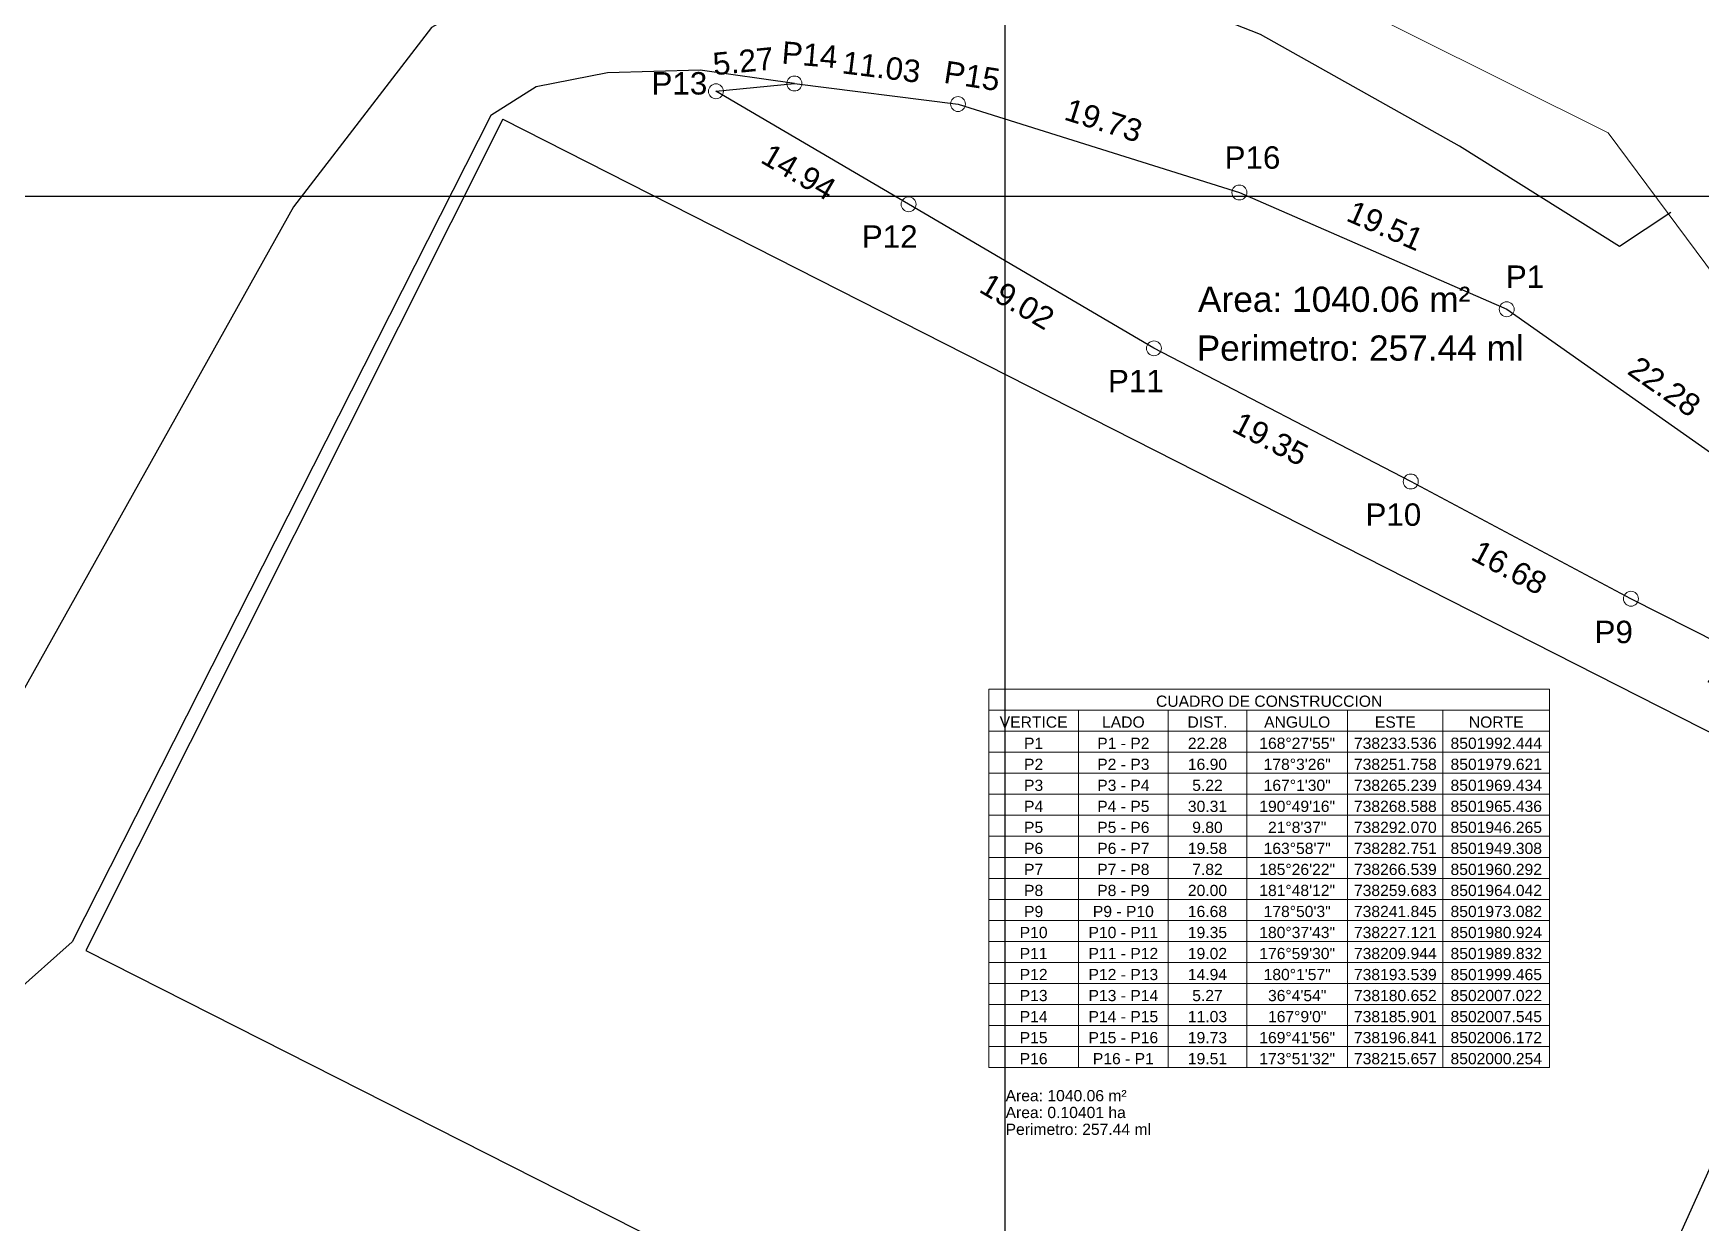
# Model space of a CAD drawing. Header units: millimetres. Extents: x 736950 to 740938, y 8500595 to 8502163.
# Drawn here: x 738135 to 738246.5, y 8501931.4 to 8502010.9 of the extents above; entities that cross this region are included whole.
import ezdxf
from ezdxf.enums import TextEntityAlignment as Align

# ---------------------------------------------------------------- set-up
doc = ezdxf.new("R2010")
doc.units = ezdxf.units.MM
for name, color, linetype, lineweight in [('CAMINO ACTUAL', 1, 'Continuous', 13), ('COTAS', 40, 'Continuous', 5), ('CUADROS', 9, 'Continuous', 20), ('PISOS', 189, 'Continuous', 0)]:
    doc.layers.add(name, color=color, linetype=linetype, lineweight=lineweight)
doc.layers.add('Cuadricula Coordenadas', color=5, linetype='Continuous')
doc.styles.add('COTAS', font='arial.ttf')
doc.styles.add('CUADROS', font='arial.ttf')
doc.dimstyles.new('GenDist', dxfattribs={"dimtxt": 1.5, "dimasz": 2, "dimexe": 0.18, "dimexo": 0.0625, "dimgap": 1, "dimtad": 2, "dimzin": 1, "dimdsep": 46, "dimtxsty": 'COTAS', "dimcen": 0.09, "dimse1": 1, "dimse2": 1, "dimsd1": 1, "dimsd2": 1, "dimadec": 0, "dimazin": 0, "dimtfac": 1, "dimtofl": 0, "dimtmove": 0, "dimatfit": 3, "dimfxl": 1, "dimtolj": 1, "dimtzin": 0, "dimarcsym": 0})

# ---------------------------------------------------------------- blocks, each defined once
blk = doc.blocks.new('*D107')
at = {"layer": 'Defpoints', "color": 0, "transparency": 16777216}
for p in [(738233.54, 8501992.44), (738251.76, 8501979.62), (738251.8, 8501979.69)]:
    blk.add_point(p, dxfattribs=at)
at = {"layer": 'COTAS', "color": 0, "transparency": 16777216, "insert": (738244.09, 8501987.27), "char_height": 1.5, "attachment_point": 5, "rotation": 324.8668, "style": 'COTAS'}
blk.add_mtext('\\A1;22.28', dxfattribs=at)
blk = doc.blocks.new('*D114')
at = {"layer": 'Defpoints', "color": 0, "transparency": 16777216}
for p in [(738241.78, 8501972.95), (738241.85, 8501973.08), (738259.68, 8501964.04)]:
    blk.add_point(p, dxfattribs=at)
at = {"layer": 'COTAS', "color": 0, "transparency": 16777216, "insert": (738249.54, 8501967.03), "char_height": 1.5, "attachment_point": 5, "rotation": 333.1254, "style": 'COTAS'}
blk.add_mtext('\\A1;20.00', dxfattribs=at)
blk = doc.blocks.new('*D115')
at = {"layer": 'Defpoints', "color": 0, "transparency": 16777216}
for p in [(738227.02, 8501980.73), (738227.12, 8501980.92), (738241.85, 8501973.08)]:
    blk.add_point(p, dxfattribs=at)
at = {"layer": 'COTAS', "color": 0, "transparency": 16777216, "insert": (738233.71, 8501975.17), "char_height": 1.5, "attachment_point": 5, "rotation": 331.9594, "style": 'COTAS'}
blk.add_mtext('\\A1;16.68', dxfattribs=at)
blk = doc.blocks.new('*D116')
at = {"layer": 'Defpoints', "color": 0, "transparency": 16777216}
for p in [(738209.93, 8501989.81), (738209.94, 8501989.83), (738227.12, 8501980.92)]:
    blk.add_point(p, dxfattribs=at)
at = {"layer": 'COTAS', "color": 0, "transparency": 16777216, "insert": (738217.74, 8501983.77), "char_height": 1.5, "attachment_point": 5, "rotation": 332.588, "style": 'COTAS'}
blk.add_mtext('\\A1;19.35', dxfattribs=at)
blk = doc.blocks.new('*D117')
at = {"layer": 'Defpoints', "color": 0, "transparency": 16777216}
for p in [(738193.46, 8501999.32), (738193.54, 8501999.46), (738209.94, 8501989.83)]:
    blk.add_point(p, dxfattribs=at)
at = {"layer": 'COTAS', "color": 0, "transparency": 16777216, "insert": (738200.8, 8501992.96), "char_height": 1.5, "attachment_point": 5, "rotation": 329.5797, "style": 'COTAS'}
blk.add_mtext('\\A1;19.02', dxfattribs=at)
blk = doc.blocks.new('*D118')
at = {"layer": 'Defpoints', "color": 0, "transparency": 16777216}
for p in [(738180.61, 8502006.94), (738180.65, 8502007.02), (738193.54, 8501999.46)]:
    blk.add_point(p, dxfattribs=at)
at = {"layer": 'COTAS', "color": 0, "transparency": 16777216, "insert": (738186.19, 8502001.62), "char_height": 1.5, "attachment_point": 5, "rotation": 329.6122, "style": 'COTAS'}
blk.add_mtext('\\A1;14.94', dxfattribs=at)
blk = doc.blocks.new('*D119')
at = {"layer": 'Defpoints', "color": 0, "transparency": 16777216}
for p in [(738180.04, 8502006.95), (738185.28, 8502007.53), (738185.28, 8502007.47)]:
    blk.add_point(p, dxfattribs=at)
at = {"layer": 'COTAS', "color": 0, "transparency": 16777216, "insert": (738182.48, 8502009.03), "char_height": 1.5, "attachment_point": 5, "rotation": 5.6938, "style": 'COTAS'}
blk.add_mtext('\\A1;5.27', dxfattribs=at)
blk = doc.blocks.new('*D120')
at = {"layer": 'Defpoints', "color": 0, "transparency": 16777216}
for p in [(738186.1, 8502007.51), (738197.04, 8502006.14), (738197.05, 8502006.19)]:
    blk.add_point(p, dxfattribs=at)
at = {"layer": 'COTAS', "color": 0, "transparency": 16777216, "insert": (738191.72, 8502008.64), "char_height": 1.5, "attachment_point": 5, "rotation": 352.8439, "style": 'COTAS'}
blk.add_mtext('\\A1;11.03', dxfattribs=at)
blk = doc.blocks.new('*D121')
at = {"layer": 'Defpoints', "color": 0, "transparency": 16777216}
for p in [(738196.84, 8502006.17), (738215.66, 8502000.25), (738215.69, 8502000.35)]:
    blk.add_point(p, dxfattribs=at)
at = {"layer": 'COTAS', "color": 0, "transparency": 16777216, "insert": (738206.58, 8502005.07), "char_height": 1.5, "attachment_point": 5, "rotation": 342.5427, "style": 'COTAS'}
blk.add_mtext('\\A1;19.73', dxfattribs=at)
blk = doc.blocks.new('*D122')
at = {"layer": 'Defpoints', "color": 0, "transparency": 16777216}
for p in [(738215.66, 8502000.25), (738233.54, 8501992.44), (738233.58, 8501992.54)]:
    blk.add_point(p, dxfattribs=at)
at = {"layer": 'COTAS', "color": 0, "transparency": 16777216, "insert": (738225.42, 8501998.03), "char_height": 1.5, "attachment_point": 5, "rotation": 336.4016, "style": 'COTAS'}
blk.add_mtext('\\A1;19.51', dxfattribs=at)
blk = doc.blocks.new('CC-C')
at = {"layer": 'CUADROS'}
for p, q in [((0, 0), (0, 7.5)), ((0, 7.5), (100, 7.5)), ((100, 0), (100, 7.5)), ((0, 3.75), (100, 3.75)), ((16, 0), (16, 3.75)), ((32, 0), (32, 3.75)), ((46, 0), (46, 3.75)), ((64, 0), (64, 3.75)), ((81, 0), (81, 3.75)), ((0, 0), (100, 0))]:
    blk.add_line(p, q, dxfattribs=at)
at = {"layer": 'CUADROS', "style": 'CUADROS'}
blk.add_text('CUADRO DE CONSTRUCCION', height=2, dxfattribs=at).set_placement((50, 3.75), align=Align.BOTTOM_CENTER)
for s, p in [('VERTICE', (8, 0.625)), ('LADO', (24, 0.625)), ('DIST.', (39, 0.625)), ('ANGULO', (55, 0.625)), ('ESTE', (72.5, 0.625)), ('NORTE', (90.5, 0.625))]:
    blk.add_text(s, height=2, dxfattribs=at).set_placement(p, align=Align.CENTER)
blk = doc.blocks.new('CC-Cuerpo')
at = {"layer": 'CUADROS'}
for p, q in [((0, 0), (0, 3.75)), ((0, 3.75), (100, 3.75)), ((16, 0), (16, 3.75)), ((32, 0), (32, 3.75)), ((46, 0), (46, 3.75)), ((64, 0), (64, 3.75)), ((81, 0), (81, 3.75)), ((100, 0), (100, 3.75)), ((0, 0), (100, 0))]:
    blk.add_line(p, q, dxfattribs=at)
at = {"layer": 'CUADROS', "style": 'CUADROS'}
for tag, p in [('V', (8, 0)), ('L', (24, 0)), ('D', (39, 0)), ('ANG', (55, 0)), ('X', (72.5, 0)), ('Y', (90.5, 0))]:
    blk.add_attdef(tag, text='', height=2, dxfattribs=at).set_placement(p, align=Align.BOTTOM_CENTER)

msp = doc.modelspace()

# ---------------------------------------------------------------- linework, layer by layer
at = {"flags": 128}
for points, elevation in [([(738244.514, 8501998.9224), (738241.0802, 8501996.6462), (738230.3779, 8502003.3492), (738217.0755, 8502010.8309), (738208.7768, 8502014.0956), (738201.812, 8502015.4983), (738194.4612, 8502015.6176), (738176.5813, 8502015.0954), (738166.8058, 8502014.1751), (738161.6193, 8502011.2855), (738152.4014, 8501999.2993)], 3688.527), ([(738185.9011, 8502007.545), (738179.5966, 8502008.4384), (738173.3917, 8502008.2521), (738168.6331, 8502007.3203), (738165.6011, 8502005.4008), (738137.5886, 8501950.1414), (738133.7037, 8501946.6512), (738130.0461, 8501944.6058), (738125.1487, 8501943.435), (738120.5823, 8501942.9904), (738116.1141, 8501942.8335), (738110.9322, 8501942.962), (738106.24, 8501943.5628), (738099.4525, 8501945.1479), (738092.3587, 8501948.0054), (738086.9898, 8501950.4114)], 3685.787), ([(738166.4099, 8502005.157), (738138.5225, 8501949.5649), (738232.2844, 8501902.0373), (738257.8093, 8501958.724)], 3684.939), ([(738166.4099, 8502005.157), (738257.8093, 8501958.724)], 3684.939), ([(738152.4014, 8501999.2993), (738127.5273, 8501954.8185), (738125.059, 8501952.5952), (738121.7589, 8501950.672), (738121.7, 8501950.6539)], 3688.527)]:
    msp.add_lwpolyline(points, dxfattribs=dict(at, elevation=elevation))
at = {"elevation": 3685.787, "flags": 128}
msp.add_lwpolyline([(738233.5356, 8501992.4439), (738251.7579, 8501979.6213), (738265.2393, 8501969.4342), (738268.5881, 8501965.4361), (738292.0697, 8501946.2647), (738282.7515, 8501949.3078), (738266.5393, 8501960.2915), (738259.6827, 8501964.042), (738241.8451, 8501973.0816), (738227.1208, 8501980.924), (738209.9443, 8501989.832), (738193.5395, 8501999.4645), (738180.6523, 8502007.0217), (738185.9011, 8502007.545), (738196.8407, 8502006.1716), (738215.6574, 8502000.2541)], close=True, dxfattribs=at)
at = {"layer": 'COTAS'}
for centre in [(738185.9011, 8502007.545), (738180.6523, 8502007.0217), (738196.8407, 8502006.1716), (738215.6574, 8502000.2541), (738193.5395, 8501999.4645), (738233.5356, 8501992.4439), (738209.9443, 8501989.832), (738227.1208, 8501980.924), (738241.8451, 8501973.0816)]:
    msp.add_circle(centre, 0.5, dxfattribs=at)
at = {"layer": 'Cuadricula Coordenadas', "color": 8}
for p, q in [((738200, 8500595.5072), (738200, 8502130.6413)), ((736950.2265, 8502000), (738552.8979, 8502000))]:
    msp.add_line(p, q, dxfattribs=at)
at = {"layer": 'PISOS', "ltscale": 0.3}
msp.add_lwpolyline([(737585.9134, 8501778.1848), (737639.9607, 8501813.2164), (737684.5686, 8501854.6648), (737720.556, 8501863.0995), (737742.0673, 8501867.3709), (737762.0657, 8501882.1605), (737785.9315, 8501952.1116), (737806.1501, 8501987.6921), (737853.2981, 8502017.4048), (738098.4172, 8502022.3332), (738206.8096, 8502020.9652), (738240.3204, 8502004.2546), (738269.7466, 8501964.683), (738333.4558, 8501918.7709), (738390.0631, 8501879.0602), (738437.0876, 8501868.592), (738458.4419, 8501878.527), (738495.1865, 8501893.3354), (738504.5368, 8501918.9555), (738546.3287, 8501946.0436), (738585.9172, 8501937.2307)], dxfattribs=at)

# ---------------------------------------------------------------- block references
at = {"layer": 'CUADROS', "xscale": 0.375, "yscale": 0.375, "zscale": 0.375}
msp.add_blockref('CC-C', (738198.8986, 8501964.2249), dxfattribs=at)
for p, values in [((738198.8986, 8501962.8186), {'V': 'P1', 'L': 'P1 - P2', 'D': '22.28', 'ANG': '168°27\'55"', 'X': '738233.536', 'Y': '8501992.444'}), ((738198.8986, 8501961.4124), {'V': 'P2', 'L': 'P2 - P3', 'D': '16.90', 'ANG': '178°3\'26"', 'X': '738251.758', 'Y': '8501979.621'}), ((738198.8986, 8501960.0061), {'V': 'P3', 'L': 'P3 - P4', 'D': '5.22', 'ANG': '167°1\'30"', 'X': '738265.239', 'Y': '8501969.434'}), ((738198.8986, 8501958.5999), {'V': 'P4', 'L': 'P4 - P5', 'D': '30.31', 'ANG': '190°49\'16"', 'X': '738268.588', 'Y': '8501965.436'}), ((738198.8986, 8501957.1936), {'V': 'P5', 'L': 'P5 - P6', 'D': '9.80', 'ANG': '21°8\'37"', 'X': '738292.070', 'Y': '8501946.265'}), ((738198.8986, 8501955.7874), {'V': 'P6', 'L': 'P6 - P7', 'D': '19.58', 'ANG': '163°58\'7"', 'X': '738282.751', 'Y': '8501949.308'}), ((738198.8986, 8501954.3811), {'V': 'P7', 'L': 'P7 - P8', 'D': '7.82', 'ANG': '185°26\'22"', 'X': '738266.539', 'Y': '8501960.292'}), ((738198.8986, 8501952.9749), {'V': 'P8', 'L': 'P8 - P9', 'D': '20.00', 'ANG': '181°48\'12"', 'X': '738259.683', 'Y': '8501964.042'}), ((738198.8986, 8501951.5686), {'V': 'P9', 'L': 'P9 - P10', 'D': '16.68', 'ANG': '178°50\'3"', 'X': '738241.845', 'Y': '8501973.082'}), ((738198.8986, 8501950.1624), {'V': 'P10', 'L': 'P10 - P11', 'D': '19.35', 'ANG': '180°37\'43"', 'X': '738227.121', 'Y': '8501980.924'}), ((738198.8986, 8501948.7561), {'V': 'P11', 'L': 'P11 - P12', 'D': '19.02', 'ANG': '176°59\'30"', 'X': '738209.944', 'Y': '8501989.832'}), ((738198.8986, 8501947.3499), {'V': 'P12', 'L': 'P12 - P13', 'D': '14.94', 'ANG': '180°1\'57"', 'X': '738193.539', 'Y': '8501999.465'}), ((738198.8986, 8501945.9436), {'V': 'P13', 'L': 'P13 - P14', 'D': '5.27', 'ANG': '36°4\'54"', 'X': '738180.652', 'Y': '8502007.022'}), ((738198.8986, 8501944.5374), {'V': 'P14', 'L': 'P14 - P15', 'D': '11.03', 'ANG': '167°9\'0"', 'X': '738185.901', 'Y': '8502007.545'}), ((738198.8986, 8501943.1311), {'V': 'P15', 'L': 'P15 - P16', 'D': '19.73', 'ANG': '169°41\'56"', 'X': '738196.841', 'Y': '8502006.172'}), ((738198.8986, 8501941.7249), {'V': 'P16', 'L': 'P16 - P1', 'D': '19.51', 'ANG': '173°51\'32"', 'X': '738215.657', 'Y': '8502000.254'})]:
    msp.add_blockref('CC-Cuerpo', p, dxfattribs=at).add_auto_attribs(values)

# ---------------------------------------------------------------- texts
at = {"layer": 'CAMINO ACTUAL', "style": 'CUADROS'}
for s, p in [('Area: 1040.06 m²', (738212.8927, 8501992.269)), ('Perimetro: 257.44 ml', (738212.8011, 8501989.0047))]:
    msp.add_text(s, height=1.6875, dxfattribs=at).set_placement(p)
at = {"layer": 'CUADROS', "style": 'CUADROS'}
for s, rotation, p in [('P14', 355.099665, (738186.9244, 8502009.4714)), ('P15', 351.18805, (738197.7844, 8502008.0552))]:
    msp.add_text(s, height=1.5, rotation=rotation, dxfattribs=at).set_placement(p, align=Align.MIDDLE_CENTER)
for s, p in [('P13', (738178.2101, 8502007.5563)), ('P16', (738216.5341, 8502002.5953)), ('P12', (738192.2736, 8501997.3087)), ('P1', (738234.7616, 8501994.6226)), ('P11', (738208.7355, 8501987.6437)), ('P10', (738225.9577, 8501978.7111)), ('P9', (738240.6924, 8501970.8632))]:
    msp.add_text(s, height=1.5, dxfattribs=at).set_placement(p, align=Align.MIDDLE_CENTER)
for s, p in [('Area: 1040.06 m²', (738200.0236, 8501939.4749)), ('Area: 0.10401 ha', (738200.0236, 8501938.3499)), ('Perimetro: 257.44 ml', (738200.0236, 8501937.2249))]:
    msp.add_text(s, height=0.75, dxfattribs=at).set_placement(p)

# ---------------------------------------------------------------- dimensions: what is measured, and where the dimension line sits
at = {"layer": 'COTAS'}
for base, p1, p2, angle, picture, middle in [((738185.2782, 8502007.5349), (738180.0356, 8502006.9486), (738185.2844, 8502007.4719), 5.693812, '*D119', (738182.6538, 8502007.2732)), ((738197.0454, 8502006.1878), (738186.0998, 8502007.5137), (738197.0394, 8502006.1402), 352.843915, '*D120', (738191.5014, 8502006.8839)), ((738180.606, 8502006.9428), (738193.5395, 8501999.4645), (738180.6523, 8502007.0217), 149.612239, '*D118', (738187.0822, 8502003.1451)), ((738215.6891, 8502000.3549), (738196.8407, 8502006.1716), (738215.6574, 8502000.2541), 342.542734, '*D121', (738206.05, 8502003.3862)), ((738233.5783, 8501992.5415), (738215.6574, 8502000.2541), (738233.5356, 8501992.4439), 336.401573, '*D122', (738224.7177, 8501996.4122)), ((738193.456, 8501999.3224), (738209.9443, 8501989.832), (738193.5395, 8501999.4645), 149.579667, '*D117', (738201.6928, 8501994.486)), ((738251.8029, 8501979.6853), (738233.5356, 8501992.4439), (738251.7579, 8501979.6213), 324.866773, '*D107', (738243.0716, 8501985.8294)), ((738209.9334, 8501989.811), (738227.1208, 8501980.924), (738209.9443, 8501989.832), 152.587986, '*D116', (738218.5542, 8501985.34)), ((738227.0194, 8501980.7335), (738241.8451, 8501973.0816), (738227.1208, 8501980.924), 151.959436, '*D115', (738234.5391, 8501976.7284)), ((738241.776, 8501972.9452), (738259.6827, 8501964.042), (738241.8451, 8501973.0816), 153.125353, '*D114', (738250.3422, 8501968.604))]:
    dim = msp.add_linear_dim(base=base, p1=p1, p2=p2, angle=angle, dimstyle='GenDist', dxfattribs=at)
    dim.commit()
    dim.dimension.update_dxf_attribs({"geometry": picture, "text_midpoint": middle, "dimtype": 161})

doc.saveas('drawing.dxf')
